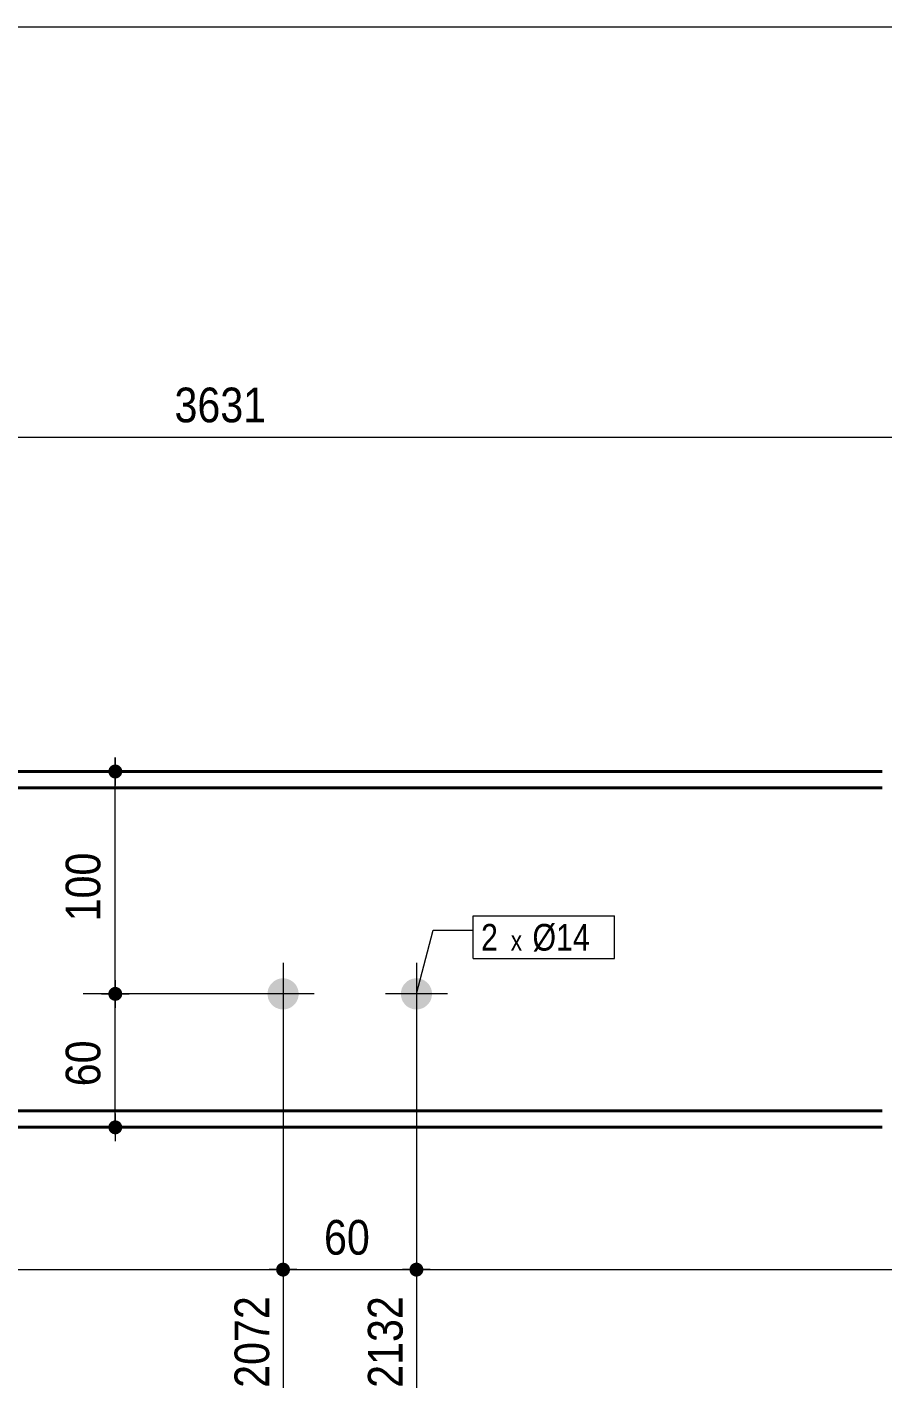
# Model space of a CAD drawing. Header units: millimetres. Extents: x 2 to 287, y 5 to 195.
# Drawn here: x 125.1 to 189.2, y 93 to 195 of the extents above; entities that cross this region are included whole.
import ezdxf

# ---------------------------------------------------------------- set-up
doc = ezdxf.new("R2010")
doc.units = ezdxf.units.MM
for name, color, linetype, lineweight in [('Boulon', 7, 'Continuous', 0), ('Cotation', 7, 'Continuous', 0), ('Désignation boulon', 3, 'Continuous', 0), ('Feuille dessin', 5, 'Continuous', 0), ('Piece', 2, 'Continuous', 0)]:
    doc.layers.add(name, color=color, linetype=linetype, lineweight=lineweight)
doc.styles.add('ARIAL', font='ARIAL.TTF')
doc.styles.add('COMIC_SANS_MS', font='COMIC.TTF')

# ---------------------------------------------------------------- blocks, each defined once
blk = doc.blocks.new('*A1')
at = {"layer": 'Boulon'}
for points in [[(144.29, 123.72), (144.32, 123.72), (144.35, 123.72), (144.37, 123.71), (144.4, 123.71), (144.43, 123.71), (144.46, 123.7), (144.49, 123.7), (144.52, 123.69), (144.54, 123.69), (144.57, 123.68), (144.6, 123.67), (144.63, 123.66), (144.65, 123.65), (144.68, 123.64), (144.71, 123.63), (144.73, 123.62), (144.76, 123.61), (144.78, 123.6), (144.81, 123.58), (144.84, 123.57), (144.86, 123.55), (144.88, 123.54), (144.91, 123.52), (144.93, 123.51), (144.95, 123.49), (144.98, 123.47), (145, 123.46), (145.02, 123.44), (145.04, 123.42), (145.06, 123.4), (145.08, 123.38), (145.1, 123.36), (145.12, 123.34), (145.14, 123.32), (145.16, 123.29), (145.18, 123.27), (145.2, 123.25), (145.21, 123.23), (145.23, 123.2), (145.25, 123.18), (145.26, 123.15), (145.28, 123.13), (145.29, 123.1), (145.3, 123.08), (145.31, 123.05), (145.33, 123.03), (145.34, 123), (145.35, 122.97), (145.36, 122.95), (145.37, 122.92), (145.38, 122.89), (145.38, 122.86), (145.39, 122.84), (145.4, 122.81), (145.4, 122.78), (145.41, 122.75), (145.41, 122.72), (145.42, 122.7), (145.42, 122.67), (145.42, 122.64), (145.43, 122.61), (145.43, 122.58), (145.43, 122.55), (145.43, 122.53), (145.43, 122.5), (145.42, 122.47), (145.42, 122.44), (145.42, 122.41), (145.41, 122.38), (145.41, 122.35), (145.4, 122.33), (145.4, 122.3), (145.39, 122.27), (145.38, 122.24), (145.38, 122.21), (145.37, 122.19), (145.36, 122.16), (145.35, 122.13), (145.34, 122.11), (145.33, 122.08), (145.31, 122.05), (145.3, 122.03), (145.29, 122), (145.28, 121.98), (145.26, 121.95), (145.25, 121.93), (145.23, 121.91), (145.21, 121.88), (145.2, 121.86), (145.18, 121.84), (145.16, 121.81), (145.14, 121.79), (145.12, 121.77), (145.1, 121.75), (145.08, 121.73), (145.06, 121.71), (145.04, 121.69), (145.02, 121.67), (145, 121.65), (144.98, 121.63), (144.95, 121.62), (144.93, 121.6), (144.91, 121.58), (144.88, 121.57), (144.86, 121.55), (144.84, 121.54), (144.81, 121.52), (144.78, 121.51), (144.76, 121.5), (144.73, 121.49), (144.71, 121.48), (144.68, 121.47), (144.65, 121.46), (144.63, 121.45), (144.6, 121.44), (144.57, 121.43), (144.54, 121.42), (144.52, 121.42), (144.49, 121.41), (144.46, 121.4), (144.43, 121.4), (144.4, 121.4), (144.37, 121.39), (144.35, 121.39), (144.32, 121.39), (144.29, 121.39), (144.26, 121.39), (144.23, 121.39), (144.2, 121.39), (144.17, 121.39), (144.15, 121.39), (144.12, 121.4), (144.09, 121.4), (144.06, 121.4), (144.03, 121.41), (144, 121.42), (143.98, 121.42), (143.95, 121.43), (143.92, 121.44), (143.89, 121.45), (143.87, 121.46), (143.84, 121.47), (143.81, 121.48), (143.79, 121.49), (143.76, 121.5), (143.74, 121.51), (143.71, 121.52), (143.68, 121.54), (143.66, 121.55), (143.64, 121.57), (143.61, 121.58), (143.59, 121.6), (143.57, 121.62), (143.54, 121.63), (143.52, 121.65), (143.5, 121.67), (143.48, 121.69), (143.46, 121.71), (143.44, 121.73), (143.42, 121.75), (143.4, 121.77), (143.38, 121.79), (143.36, 121.81), (143.34, 121.84), (143.32, 121.86), (143.31, 121.88), (143.29, 121.91), (143.27, 121.93), (143.26, 121.95), (143.24, 121.98), (143.23, 122), (143.22, 122.03), (143.21, 122.05), (143.19, 122.08), (143.18, 122.11), (143.17, 122.13), (143.16, 122.16), (143.15, 122.19), (143.14, 122.21), (143.14, 122.24), (143.13, 122.27), (143.12, 122.3), (143.12, 122.33), (143.11, 122.35), (143.11, 122.38), (143.1, 122.41), (143.1, 122.44), (143.1, 122.47), (143.09, 122.5), (143.09, 122.53), (143.09, 122.55), (143.09, 122.58), (143.09, 122.61), (143.1, 122.64), (143.1, 122.67), (143.1, 122.7), (143.11, 122.72), (143.11, 122.75), (143.12, 122.78), (143.12, 122.81), (143.13, 122.84), (143.14, 122.86), (143.14, 122.89), (143.15, 122.92), (143.16, 122.95), (143.17, 122.97), (143.18, 123), (143.19, 123.03), (143.21, 123.05), (143.22, 123.08), (143.23, 123.1), (143.24, 123.13), (143.26, 123.15), (143.27, 123.18), (143.29, 123.2), (143.31, 123.23), (143.32, 123.25), (143.34, 123.27), (143.36, 123.29), (143.38, 123.32), (143.4, 123.34), (143.42, 123.36), (143.44, 123.38), (143.46, 123.4), (143.48, 123.42), (143.5, 123.44), (143.52, 123.46), (143.54, 123.47), (143.57, 123.49), (143.59, 123.51), (143.61, 123.52), (143.64, 123.54), (143.66, 123.55), (143.68, 123.57), (143.71, 123.58), (143.74, 123.6), (143.76, 123.61), (143.79, 123.62), (143.81, 123.63), (143.84, 123.64), (143.87, 123.65), (143.89, 123.66), (143.92, 123.67), (143.95, 123.68), (143.98, 123.69), (144, 123.69), (144.03, 123.7), (144.06, 123.7), (144.09, 123.71), (144.12, 123.71), (144.15, 123.71), (144.17, 123.72), (144.2, 123.72), (144.23, 123.72), (144.26, 123.72)], [(154.29, 123.72), (154.32, 123.72), (154.35, 123.72), (154.37, 123.71), (154.4, 123.71), (154.43, 123.71), (154.46, 123.7), (154.49, 123.7), (154.52, 123.69), (154.54, 123.69), (154.57, 123.68), (154.6, 123.67), (154.63, 123.66), (154.65, 123.65), (154.68, 123.64), (154.71, 123.63), (154.73, 123.62), (154.76, 123.61), (154.78, 123.6), (154.81, 123.58), (154.84, 123.57), (154.86, 123.55), (154.88, 123.54), (154.91, 123.52), (154.93, 123.51), (154.95, 123.49), (154.98, 123.47), (155, 123.46), (155.02, 123.44), (155.04, 123.42), (155.06, 123.4), (155.08, 123.38), (155.1, 123.36), (155.12, 123.34), (155.14, 123.32), (155.16, 123.29), (155.18, 123.27), (155.2, 123.25), (155.21, 123.23), (155.23, 123.2), (155.25, 123.18), (155.26, 123.15), (155.28, 123.13), (155.29, 123.1), (155.3, 123.08), (155.31, 123.05), (155.33, 123.03), (155.34, 123), (155.35, 122.97), (155.36, 122.95), (155.37, 122.92), (155.38, 122.89), (155.38, 122.86), (155.39, 122.84), (155.4, 122.81), (155.4, 122.78), (155.41, 122.75), (155.41, 122.72), (155.42, 122.7), (155.42, 122.67), (155.42, 122.64), (155.43, 122.61), (155.43, 122.58), (155.43, 122.55), (155.43, 122.53), (155.43, 122.5), (155.42, 122.47), (155.42, 122.44), (155.42, 122.41), (155.41, 122.38), (155.41, 122.35), (155.4, 122.33), (155.4, 122.3), (155.39, 122.27), (155.38, 122.24), (155.38, 122.21), (155.37, 122.19), (155.36, 122.16), (155.35, 122.13), (155.34, 122.11), (155.33, 122.08), (155.31, 122.05), (155.3, 122.03), (155.29, 122), (155.28, 121.98), (155.26, 121.95), (155.25, 121.93), (155.23, 121.91), (155.21, 121.88), (155.2, 121.86), (155.18, 121.84), (155.16, 121.81), (155.14, 121.79), (155.12, 121.77), (155.1, 121.75), (155.08, 121.73), (155.06, 121.71), (155.04, 121.69), (155.02, 121.67), (155, 121.65), (154.98, 121.63), (154.95, 121.62), (154.93, 121.6), (154.91, 121.58), (154.88, 121.57), (154.86, 121.55), (154.84, 121.54), (154.81, 121.52), (154.78, 121.51), (154.76, 121.5), (154.73, 121.49), (154.71, 121.48), (154.68, 121.47), (154.65, 121.46), (154.63, 121.45), (154.6, 121.44), (154.57, 121.43), (154.54, 121.42), (154.52, 121.42), (154.49, 121.41), (154.46, 121.4), (154.43, 121.4), (154.4, 121.4), (154.37, 121.39), (154.35, 121.39), (154.32, 121.39), (154.29, 121.39), (154.26, 121.39), (154.23, 121.39), (154.2, 121.39), (154.17, 121.39), (154.15, 121.39), (154.12, 121.4), (154.09, 121.4), (154.06, 121.4), (154.03, 121.41), (154, 121.42), (153.98, 121.42), (153.95, 121.43), (153.92, 121.44), (153.89, 121.45), (153.87, 121.46), (153.84, 121.47), (153.81, 121.48), (153.79, 121.49), (153.76, 121.5), (153.74, 121.51), (153.71, 121.52), (153.68, 121.54), (153.66, 121.55), (153.64, 121.57), (153.61, 121.58), (153.59, 121.6), (153.57, 121.62), (153.54, 121.63), (153.52, 121.65), (153.5, 121.67), (153.48, 121.69), (153.46, 121.71), (153.44, 121.73), (153.42, 121.75), (153.4, 121.77), (153.38, 121.79), (153.36, 121.81), (153.34, 121.84), (153.32, 121.86), (153.31, 121.88), (153.29, 121.91), (153.27, 121.93), (153.26, 121.95), (153.24, 121.98), (153.23, 122), (153.22, 122.03), (153.21, 122.05), (153.19, 122.08), (153.18, 122.11), (153.17, 122.13), (153.16, 122.16), (153.15, 122.19), (153.14, 122.21), (153.14, 122.24), (153.13, 122.27), (153.12, 122.3), (153.12, 122.33), (153.11, 122.35), (153.11, 122.38), (153.1, 122.41), (153.1, 122.44), (153.1, 122.47), (153.09, 122.5), (153.09, 122.53), (153.09, 122.55), (153.09, 122.58), (153.09, 122.61), (153.1, 122.64), (153.1, 122.67), (153.1, 122.7), (153.11, 122.72), (153.11, 122.75), (153.12, 122.78), (153.12, 122.81), (153.13, 122.84), (153.14, 122.86), (153.14, 122.89), (153.15, 122.92), (153.16, 122.95), (153.17, 122.97), (153.18, 123), (153.19, 123.03), (153.21, 123.05), (153.22, 123.08), (153.23, 123.1), (153.24, 123.13), (153.26, 123.15), (153.27, 123.18), (153.29, 123.2), (153.31, 123.23), (153.32, 123.25), (153.34, 123.27), (153.36, 123.29), (153.38, 123.32), (153.4, 123.34), (153.42, 123.36), (153.44, 123.38), (153.46, 123.4), (153.48, 123.42), (153.5, 123.44), (153.52, 123.46), (153.54, 123.47), (153.57, 123.49), (153.59, 123.51), (153.61, 123.52), (153.64, 123.54), (153.66, 123.55), (153.68, 123.57), (153.71, 123.58), (153.74, 123.6), (153.76, 123.61), (153.79, 123.62), (153.81, 123.63), (153.84, 123.64), (153.87, 123.65), (153.89, 123.66), (153.92, 123.67), (153.95, 123.68), (153.98, 123.69), (154, 123.69), (154.03, 123.7), (154.06, 123.7), (154.09, 123.71), (154.12, 123.71), (154.15, 123.71), (154.17, 123.72), (154.2, 123.72), (154.23, 123.72), (154.26, 123.72)]]:
    blk.add_hatch(color=256, dxfattribs=at).paths.add_polyline_path(points, flags=17)
at = {"layer": 'Boulon', "linetype": 'Continuous', "lineweight": 0}
for p, q in [((144.26, 124.89), (144.26, 120.22)), ((154.26, 124.89), (154.26, 120.22)), ((146.59, 122.55), (141.93, 122.55)), ((156.59, 122.55), (151.93, 122.55))]:
    blk.add_line(p, q, dxfattribs=at)
blk = doc.blocks.new('*A4')
at = {"layer": 'Piece', "color": 2, "linetype": 'Continuous', "lineweight": 40}
for p, q in [((189.176667, 139.22095), (109.343334, 139.22095)), ((189.176667, 137.987617), (109.343334, 137.987617)), ((109.343334, 113.787617), (189.176667, 113.787617)), ((189.176667, 112.554284), (109.343334, 112.554284))]:
    blk.add_line(p, q, dxfattribs=at)
blk = doc.blocks.new('*A5')
at = {"layer": 'Feuille dessin', "linetype": 'Continuous', "lineweight": 0}
blk.add_line((282, 195), (5, 195), dxfattribs=at)
blk = doc.blocks.new('*A10')
at = {"layer": 'Cotation'}
for points in [[(131.65, 122.03), (131.63, 122.04), (131.6, 122.04), (131.58, 122.04), (131.55, 122.05), (131.53, 122.06), (131.5, 122.06), (131.48, 122.07), (131.46, 122.08), (131.43, 122.1), (131.41, 122.11), (131.39, 122.12), (131.37, 122.14), (131.35, 122.15), (131.33, 122.17), (131.31, 122.19), (131.29, 122.2), (131.28, 122.22), (131.26, 122.24), (131.25, 122.26), (131.23, 122.29), (131.22, 122.31), (131.21, 122.33), (131.2, 122.35), (131.19, 122.38), (131.18, 122.4), (131.18, 122.43), (131.17, 122.45), (131.17, 122.48), (131.16, 122.5), (131.16, 122.53), (131.16, 122.55), (131.16, 122.58), (131.16, 122.6), (131.17, 122.63), (131.17, 122.66), (131.18, 122.68), (131.18, 122.7), (131.19, 122.73), (131.2, 122.75), (131.21, 122.78), (131.22, 122.8), (131.23, 122.82), (131.25, 122.84), (131.26, 122.86), (131.28, 122.88), (131.29, 122.9), (131.31, 122.92), (131.33, 122.94), (131.35, 122.96), (131.37, 122.97), (131.39, 122.99), (131.41, 123), (131.43, 123.01), (131.46, 123.02), (131.48, 123.03), (131.5, 123.04), (131.53, 123.05), (131.55, 123.06), (131.58, 123.06), (131.6, 123.07), (131.63, 123.07), (131.65, 123.07), (131.68, 123.07), (131.71, 123.07), (131.73, 123.07), (131.76, 123.07), (131.78, 123.06), (131.81, 123.06), (131.83, 123.05), (131.86, 123.04), (131.88, 123.03), (131.9, 123.02), (131.93, 123.01), (131.95, 123), (131.97, 122.99), (131.99, 122.97), (132.01, 122.96), (132.03, 122.94), (132.05, 122.92), (132.07, 122.9), (132.08, 122.88), (132.1, 122.86), (132.11, 122.84), (132.13, 122.82), (132.14, 122.8), (132.15, 122.78), (132.16, 122.75), (132.17, 122.73), (132.18, 122.7), (132.18, 122.68), (132.19, 122.66), (132.19, 122.63), (132.2, 122.6), (132.2, 122.58), (132.2, 122.55), (132.2, 122.53), (132.2, 122.5), (132.19, 122.48), (132.19, 122.45), (132.18, 122.43), (132.18, 122.4), (132.17, 122.38), (132.16, 122.35), (132.15, 122.33), (132.14, 122.31), (132.13, 122.29), (132.11, 122.26), (132.1, 122.24), (132.08, 122.22), (132.07, 122.2), (132.05, 122.19), (132.03, 122.17), (132.01, 122.15), (131.99, 122.14), (131.97, 122.12), (131.95, 122.11), (131.93, 122.1), (131.9, 122.08), (131.88, 122.07), (131.86, 122.06), (131.83, 122.06), (131.81, 122.05), (131.78, 122.04), (131.76, 122.04), (131.73, 122.04), (131.71, 122.03), (131.68, 122.03)], [(131.65, 112.03), (131.63, 112.04), (131.6, 112.04), (131.58, 112.04), (131.55, 112.05), (131.53, 112.06), (131.5, 112.06), (131.48, 112.07), (131.46, 112.08), (131.43, 112.1), (131.41, 112.11), (131.39, 112.12), (131.37, 112.14), (131.35, 112.15), (131.33, 112.17), (131.31, 112.19), (131.29, 112.21), (131.28, 112.22), (131.26, 112.24), (131.25, 112.27), (131.23, 112.29), (131.22, 112.31), (131.21, 112.33), (131.2, 112.36), (131.19, 112.38), (131.18, 112.4), (131.18, 112.43), (131.17, 112.45), (131.17, 112.48), (131.16, 112.5), (131.16, 112.53), (131.16, 112.55), (131.16, 112.58), (131.16, 112.61), (131.17, 112.63), (131.17, 112.66), (131.18, 112.68), (131.18, 112.71), (131.19, 112.73), (131.2, 112.75), (131.21, 112.78), (131.22, 112.8), (131.23, 112.82), (131.25, 112.84), (131.26, 112.86), (131.28, 112.88), (131.29, 112.9), (131.31, 112.92), (131.33, 112.94), (131.35, 112.96), (131.37, 112.97), (131.39, 112.99), (131.41, 113), (131.43, 113.01), (131.46, 113.02), (131.48, 113.03), (131.5, 113.04), (131.53, 113.05), (131.55, 113.06), (131.58, 113.06), (131.6, 113.07), (131.63, 113.07), (131.65, 113.07), (131.68, 113.07), (131.71, 113.07), (131.73, 113.07), (131.76, 113.07), (131.78, 113.06), (131.81, 113.06), (131.83, 113.05), (131.86, 113.04), (131.88, 113.03), (131.9, 113.02), (131.93, 113.01), (131.95, 113), (131.97, 112.99), (131.99, 112.97), (132.01, 112.96), (132.03, 112.94), (132.05, 112.92), (132.07, 112.9), (132.08, 112.88), (132.1, 112.86), (132.11, 112.84), (132.13, 112.82), (132.14, 112.8), (132.15, 112.78), (132.16, 112.75), (132.17, 112.73), (132.18, 112.71), (132.18, 112.68), (132.19, 112.66), (132.19, 112.63), (132.2, 112.61), (132.2, 112.58), (132.2, 112.55), (132.2, 112.53), (132.2, 112.5), (132.19, 112.48), (132.19, 112.45), (132.18, 112.43), (132.18, 112.4), (132.17, 112.38), (132.16, 112.36), (132.15, 112.33), (132.14, 112.31), (132.13, 112.29), (132.11, 112.27), (132.1, 112.24), (132.08, 112.22), (132.07, 112.21), (132.05, 112.19), (132.03, 112.17), (132.01, 112.15), (131.99, 112.14), (131.97, 112.12), (131.95, 112.11), (131.93, 112.1), (131.9, 112.08), (131.88, 112.07), (131.86, 112.06), (131.83, 112.06), (131.81, 112.05), (131.78, 112.04), (131.76, 112.04), (131.73, 112.04), (131.71, 112.03), (131.68, 112.03)]]:
    blk.add_hatch(color=256, dxfattribs=at).paths.add_polyline_path(points, flags=17)
at = {"layer": 'Cotation', "linetype": 'Continuous', "lineweight": 0}
for p, q in [((131.68, 123.59), (131.68, 121.51)), ((131.68, 122.55), (131.68, 123.59)), ((143.26, 122.55), (129.26, 122.55)), ((130.64, 122.55), (132.72, 122.55)), ((131.68, 112.55), (131.68, 122.55)), ((131.68, 113.59), (131.68, 111.51)), ((143.26, 112.55), (129.26, 112.55)), ((130.64, 112.55), (132.72, 112.55)), ((131.68, 112.55), (131.68, 111.51))]:
    blk.add_line(p, q, dxfattribs=at)
at = {"layer": 'Cotation'}
for p in [(131.68, 122.55), (131.68, 112.55)]:
    blk.add_point(p, dxfattribs=at)
at = {"layer": 'Cotation', "style": 'ARIAL', "width": 0.85}
blk.add_text('60', height=2.6, rotation=90.0002, dxfattribs=at).set_placement((130.56, 115.63))
blk = doc.blocks.new('*A11')
at = {"layer": 'Cotation'}
for points in [[(131.65, 138.7), (131.63, 138.7), (131.6, 138.71), (131.58, 138.71), (131.55, 138.72), (131.53, 138.72), (131.5, 138.73), (131.48, 138.74), (131.46, 138.75), (131.43, 138.76), (131.41, 138.77), (131.39, 138.79), (131.37, 138.8), (131.35, 138.82), (131.33, 138.84), (131.31, 138.85), (131.29, 138.87), (131.28, 138.89), (131.26, 138.91), (131.25, 138.93), (131.23, 138.95), (131.22, 138.98), (131.21, 139), (131.2, 139.02), (131.19, 139.05), (131.18, 139.07), (131.18, 139.09), (131.17, 139.12), (131.17, 139.14), (131.16, 139.17), (131.16, 139.2), (131.16, 139.22), (131.16, 139.25), (131.16, 139.27), (131.17, 139.3), (131.17, 139.32), (131.18, 139.35), (131.18, 139.37), (131.19, 139.4), (131.2, 139.42), (131.21, 139.44), (131.22, 139.47), (131.23, 139.49), (131.25, 139.51), (131.26, 139.53), (131.28, 139.55), (131.29, 139.57), (131.31, 139.59), (131.33, 139.61), (131.35, 139.62), (131.37, 139.64), (131.39, 139.65), (131.41, 139.67), (131.43, 139.68), (131.46, 139.69), (131.48, 139.7), (131.5, 139.71), (131.53, 139.72), (131.55, 139.73), (131.58, 139.73), (131.6, 139.74), (131.63, 139.74), (131.65, 139.74), (131.68, 139.74), (131.71, 139.74), (131.73, 139.74), (131.76, 139.74), (131.78, 139.73), (131.81, 139.73), (131.83, 139.72), (131.86, 139.71), (131.88, 139.7), (131.9, 139.69), (131.93, 139.68), (131.95, 139.67), (131.97, 139.65), (131.99, 139.64), (132.01, 139.62), (132.03, 139.61), (132.05, 139.59), (132.07, 139.57), (132.08, 139.55), (132.1, 139.53), (132.11, 139.51), (132.13, 139.49), (132.14, 139.47), (132.15, 139.44), (132.16, 139.42), (132.17, 139.4), (132.18, 139.37), (132.18, 139.35), (132.19, 139.32), (132.19, 139.3), (132.2, 139.27), (132.2, 139.25), (132.2, 139.22), (132.2, 139.2), (132.2, 139.17), (132.19, 139.14), (132.19, 139.12), (132.18, 139.09), (132.18, 139.07), (132.17, 139.05), (132.16, 139.02), (132.15, 139), (132.14, 138.98), (132.13, 138.95), (132.11, 138.93), (132.1, 138.91), (132.08, 138.89), (132.07, 138.87), (132.05, 138.85), (132.03, 138.84), (132.01, 138.82), (131.99, 138.8), (131.97, 138.79), (131.95, 138.77), (131.93, 138.76), (131.9, 138.75), (131.88, 138.74), (131.86, 138.73), (131.83, 138.72), (131.81, 138.72), (131.78, 138.71), (131.76, 138.71), (131.73, 138.7), (131.71, 138.7), (131.68, 138.7)], [(131.65, 122.03), (131.63, 122.04), (131.6, 122.04), (131.58, 122.04), (131.55, 122.05), (131.53, 122.06), (131.5, 122.06), (131.48, 122.07), (131.46, 122.08), (131.43, 122.1), (131.41, 122.11), (131.39, 122.12), (131.37, 122.14), (131.35, 122.15), (131.33, 122.17), (131.31, 122.19), (131.29, 122.2), (131.28, 122.22), (131.26, 122.24), (131.25, 122.26), (131.23, 122.29), (131.22, 122.31), (131.21, 122.33), (131.2, 122.35), (131.19, 122.38), (131.18, 122.4), (131.18, 122.43), (131.17, 122.45), (131.17, 122.48), (131.16, 122.5), (131.16, 122.53), (131.16, 122.55), (131.16, 122.58), (131.16, 122.6), (131.17, 122.63), (131.17, 122.66), (131.18, 122.68), (131.18, 122.7), (131.19, 122.73), (131.2, 122.75), (131.21, 122.78), (131.22, 122.8), (131.23, 122.82), (131.25, 122.84), (131.26, 122.86), (131.28, 122.88), (131.29, 122.9), (131.31, 122.92), (131.33, 122.94), (131.35, 122.96), (131.37, 122.97), (131.39, 122.99), (131.41, 123), (131.43, 123.01), (131.46, 123.02), (131.48, 123.03), (131.5, 123.04), (131.53, 123.05), (131.55, 123.06), (131.58, 123.06), (131.6, 123.07), (131.63, 123.07), (131.65, 123.07), (131.68, 123.07), (131.71, 123.07), (131.73, 123.07), (131.76, 123.07), (131.78, 123.06), (131.81, 123.06), (131.83, 123.05), (131.86, 123.04), (131.88, 123.03), (131.9, 123.02), (131.93, 123.01), (131.95, 123), (131.97, 122.99), (131.99, 122.97), (132.01, 122.96), (132.03, 122.94), (132.05, 122.92), (132.07, 122.9), (132.08, 122.88), (132.1, 122.86), (132.11, 122.84), (132.13, 122.82), (132.14, 122.8), (132.15, 122.78), (132.16, 122.75), (132.17, 122.73), (132.18, 122.7), (132.18, 122.68), (132.19, 122.66), (132.19, 122.63), (132.2, 122.6), (132.2, 122.58), (132.2, 122.55), (132.2, 122.53), (132.2, 122.5), (132.19, 122.48), (132.19, 122.45), (132.18, 122.43), (132.18, 122.4), (132.17, 122.38), (132.16, 122.35), (132.15, 122.33), (132.14, 122.31), (132.13, 122.29), (132.11, 122.26), (132.1, 122.24), (132.08, 122.22), (132.07, 122.2), (132.05, 122.19), (132.03, 122.17), (132.01, 122.15), (131.99, 122.14), (131.97, 122.12), (131.95, 122.11), (131.93, 122.1), (131.9, 122.08), (131.88, 122.07), (131.86, 122.06), (131.83, 122.06), (131.81, 122.05), (131.78, 122.04), (131.76, 122.04), (131.73, 122.04), (131.71, 122.03), (131.68, 122.03)]]:
    blk.add_hatch(color=256, dxfattribs=at).paths.add_polyline_path(points, flags=17)
at = {"layer": 'Cotation', "linetype": 'Continuous', "lineweight": 0}
for p, q in [((131.68, 140.26), (131.68, 138.18)), ((131.68, 139.22), (131.68, 140.26)), ((143.26, 139.22), (129.26, 139.22)), ((130.64, 139.22), (132.72, 139.22)), ((131.68, 122.55), (131.68, 139.22)), ((131.68, 123.59), (131.68, 121.51)), ((143.26, 122.55), (129.26, 122.55)), ((130.64, 122.55), (132.72, 122.55)), ((131.68, 122.55), (131.68, 121.51))]:
    blk.add_line(p, q, dxfattribs=at)
at = {"layer": 'Cotation'}
for p in [(131.68, 139.22), (131.68, 122.55)]:
    blk.add_point(p, dxfattribs=at)
at = {"layer": 'Cotation', "style": 'ARIAL', "width": 0.85}
blk.add_text('100', height=2.6, rotation=90.0002, dxfattribs=at).set_placement((130.56, 127.99))
blk = doc.blocks.new('*A21')
at = {"layer": 'Cotation', "linetype": 'Continuous', "lineweight": 0}
blk.add_line((34.01, 164.27), (245.94, 164.27), dxfattribs=at)
at = {"layer": 'Cotation', "style": 'ARIAL', "width": 0.85}
blk.add_text('3631', height=2.6, dxfattribs=at).set_placement((136.12, 165.39))
blk = doc.blocks.new('*A22')
at = {"layer": 'Cotation'}
for points in [[(25.65, 101.37), (25.63, 101.37), (25.6, 101.37), (25.58, 101.38), (25.55, 101.38), (25.53, 101.39), (25.5, 101.4), (25.48, 101.41), (25.46, 101.42), (25.43, 101.43), (25.41, 101.44), (25.39, 101.46), (25.37, 101.47), (25.35, 101.49), (25.33, 101.5), (25.31, 101.52), (25.29, 101.54), (25.28, 101.56), (25.26, 101.58), (25.25, 101.6), (25.23, 101.62), (25.22, 101.64), (25.21, 101.67), (25.2, 101.69), (25.19, 101.71), (25.18, 101.74), (25.18, 101.76), (25.17, 101.79), (25.17, 101.81), (25.16, 101.84), (25.16, 101.86), (25.16, 101.89), (25.16, 101.91), (25.16, 101.94), (25.17, 101.96), (25.17, 101.99), (25.18, 102.01), (25.18, 102.04), (25.19, 102.06), (25.2, 102.09), (25.21, 102.11), (25.22, 102.13), (25.23, 102.15), (25.25, 102.18), (25.26, 102.2), (25.28, 102.22), (25.29, 102.24), (25.31, 102.26), (25.33, 102.27), (25.35, 102.29), (25.37, 102.31), (25.39, 102.32), (25.41, 102.33), (25.43, 102.35), (25.46, 102.36), (25.48, 102.37), (25.5, 102.38), (25.53, 102.39), (25.55, 102.39), (25.58, 102.4), (25.6, 102.4), (25.63, 102.41), (25.65, 102.41), (25.68, 102.41), (25.71, 102.41), (25.73, 102.41), (25.76, 102.4), (25.78, 102.4), (25.81, 102.39), (25.83, 102.39), (25.86, 102.38), (25.88, 102.37), (25.9, 102.36), (25.93, 102.35), (25.95, 102.33), (25.97, 102.32), (25.99, 102.31), (26.01, 102.29), (26.03, 102.27), (26.05, 102.26), (26.07, 102.24), (26.08, 102.22), (26.1, 102.2), (26.11, 102.18), (26.13, 102.15), (26.14, 102.13), (26.15, 102.11), (26.16, 102.09), (26.17, 102.06), (26.18, 102.04), (26.18, 102.01), (26.19, 101.99), (26.19, 101.96), (26.2, 101.94), (26.2, 101.91), (26.2, 101.89), (26.2, 101.86), (26.2, 101.84), (26.19, 101.81), (26.19, 101.79), (26.18, 101.76), (26.18, 101.74), (26.17, 101.71), (26.16, 101.69), (26.15, 101.67), (26.14, 101.64), (26.13, 101.62), (26.11, 101.6), (26.1, 101.58), (26.08, 101.56), (26.07, 101.54), (26.05, 101.52), (26.03, 101.5), (26.01, 101.49), (25.99, 101.47), (25.97, 101.46), (25.95, 101.44), (25.93, 101.43), (25.9, 101.42), (25.88, 101.41), (25.86, 101.4), (25.83, 101.39), (25.81, 101.38), (25.78, 101.38), (25.76, 101.37), (25.73, 101.37), (25.71, 101.37), (25.68, 101.37)], [(144.23, 101.37), (144.21, 101.37), (144.18, 101.37), (144.16, 101.38), (144.13, 101.38), (144.11, 101.39), (144.08, 101.4), (144.06, 101.41), (144.04, 101.42), (144.01, 101.43), (143.99, 101.44), (143.97, 101.46), (143.95, 101.47), (143.93, 101.49), (143.91, 101.5), (143.89, 101.52), (143.87, 101.54), (143.86, 101.56), (143.84, 101.58), (143.83, 101.6), (143.81, 101.62), (143.8, 101.64), (143.79, 101.67), (143.78, 101.69), (143.77, 101.71), (143.76, 101.74), (143.76, 101.76), (143.75, 101.79), (143.75, 101.81), (143.74, 101.84), (143.74, 101.86), (143.74, 101.89), (143.74, 101.91), (143.74, 101.94), (143.75, 101.96), (143.75, 101.99), (143.76, 102.01), (143.76, 102.04), (143.77, 102.06), (143.78, 102.09), (143.79, 102.11), (143.8, 102.13), (143.81, 102.15), (143.83, 102.18), (143.84, 102.2), (143.86, 102.22), (143.87, 102.24), (143.89, 102.26), (143.91, 102.27), (143.93, 102.29), (143.95, 102.31), (143.97, 102.32), (143.99, 102.33), (144.01, 102.35), (144.04, 102.36), (144.06, 102.37), (144.08, 102.38), (144.11, 102.39), (144.13, 102.39), (144.16, 102.4), (144.18, 102.4), (144.21, 102.41), (144.23, 102.41), (144.26, 102.41), (144.29, 102.41), (144.31, 102.41), (144.34, 102.4), (144.36, 102.4), (144.39, 102.39), (144.41, 102.39), (144.44, 102.38), (144.46, 102.37), (144.48, 102.36), (144.51, 102.35), (144.53, 102.33), (144.55, 102.32), (144.57, 102.31), (144.59, 102.29), (144.61, 102.27), (144.63, 102.26), (144.65, 102.24), (144.66, 102.22), (144.68, 102.2), (144.69, 102.18), (144.71, 102.15), (144.72, 102.13), (144.73, 102.11), (144.74, 102.09), (144.75, 102.06), (144.76, 102.04), (144.76, 102.01), (144.77, 101.99), (144.77, 101.96), (144.78, 101.94), (144.78, 101.91), (144.78, 101.89), (144.78, 101.86), (144.78, 101.84), (144.77, 101.81), (144.77, 101.79), (144.76, 101.76), (144.76, 101.74), (144.75, 101.71), (144.74, 101.69), (144.73, 101.67), (144.72, 101.64), (144.71, 101.62), (144.69, 101.6), (144.68, 101.58), (144.66, 101.56), (144.65, 101.54), (144.63, 101.52), (144.61, 101.5), (144.59, 101.49), (144.57, 101.47), (144.55, 101.46), (144.53, 101.44), (144.51, 101.43), (144.48, 101.42), (144.46, 101.41), (144.44, 101.4), (144.41, 101.39), (144.39, 101.38), (144.36, 101.38), (144.34, 101.37), (144.31, 101.37), (144.29, 101.37), (144.26, 101.37)]]:
    blk.add_hatch(color=256, dxfattribs=at).paths.add_polyline_path(points, flags=17)
at = {"layer": 'Cotation', "linetype": 'Continuous', "lineweight": 0}
for p, q in [((144.26, 121.55), (144.26, 93.03)), ((25.68, 111.55), (25.68, 98.82)), ((25.68, 102.93), (25.68, 100.85)), ((144.26, 102.93), (144.26, 100.85)), ((26.72, 101.89), (24.64, 101.89)), ((25.68, 101.89), (24.64, 101.89)), ((25.68, 101.89), (144.26, 101.89)), ((145.3, 101.89), (143.22, 101.89)), ((144.26, 101.89), (145.3, 101.89))]:
    blk.add_line(p, q, dxfattribs=at)
at = {"layer": 'Cotation'}
for p in [(25.68, 101.89), (144.26, 101.89)]:
    blk.add_point(p, dxfattribs=at)
at = {"layer": 'Cotation', "style": 'ARIAL', "width": 0.85}
blk.add_text('2072', height=2.6, dxfattribs=at).set_placement((81.11, 103.01))
for s, p in [('0', (24.64, 98.82)), ('2072', (143.22, 93.03))]:
    blk.add_text(s, height=2.6, rotation=90.0002, dxfattribs=at).set_placement(p)
blk = doc.blocks.new('*A23')
at = {"layer": 'Cotation'}
for points in [[(144.23, 101.37), (144.21, 101.37), (144.18, 101.37), (144.16, 101.38), (144.13, 101.38), (144.11, 101.39), (144.08, 101.4), (144.06, 101.41), (144.04, 101.42), (144.01, 101.43), (143.99, 101.44), (143.97, 101.46), (143.95, 101.47), (143.93, 101.49), (143.91, 101.5), (143.89, 101.52), (143.87, 101.54), (143.86, 101.56), (143.84, 101.58), (143.83, 101.6), (143.81, 101.62), (143.8, 101.64), (143.79, 101.67), (143.78, 101.69), (143.77, 101.71), (143.76, 101.74), (143.76, 101.76), (143.75, 101.79), (143.75, 101.81), (143.74, 101.84), (143.74, 101.86), (143.74, 101.89), (143.74, 101.91), (143.74, 101.94), (143.75, 101.96), (143.75, 101.99), (143.76, 102.01), (143.76, 102.04), (143.77, 102.06), (143.78, 102.09), (143.79, 102.11), (143.8, 102.13), (143.81, 102.15), (143.83, 102.18), (143.84, 102.2), (143.86, 102.22), (143.87, 102.24), (143.89, 102.26), (143.91, 102.27), (143.93, 102.29), (143.95, 102.31), (143.97, 102.32), (143.99, 102.33), (144.01, 102.35), (144.04, 102.36), (144.06, 102.37), (144.08, 102.38), (144.11, 102.39), (144.13, 102.39), (144.16, 102.4), (144.18, 102.4), (144.21, 102.41), (144.23, 102.41), (144.26, 102.41), (144.29, 102.41), (144.31, 102.41), (144.34, 102.4), (144.36, 102.4), (144.39, 102.39), (144.41, 102.39), (144.44, 102.38), (144.46, 102.37), (144.48, 102.36), (144.51, 102.35), (144.53, 102.33), (144.55, 102.32), (144.57, 102.31), (144.59, 102.29), (144.61, 102.27), (144.63, 102.26), (144.65, 102.24), (144.66, 102.22), (144.68, 102.2), (144.69, 102.18), (144.71, 102.15), (144.72, 102.13), (144.73, 102.11), (144.74, 102.09), (144.75, 102.06), (144.76, 102.04), (144.76, 102.01), (144.77, 101.99), (144.77, 101.96), (144.78, 101.94), (144.78, 101.91), (144.78, 101.89), (144.78, 101.86), (144.78, 101.84), (144.77, 101.81), (144.77, 101.79), (144.76, 101.76), (144.76, 101.74), (144.75, 101.71), (144.74, 101.69), (144.73, 101.67), (144.72, 101.64), (144.71, 101.62), (144.69, 101.6), (144.68, 101.58), (144.66, 101.56), (144.65, 101.54), (144.63, 101.52), (144.61, 101.5), (144.59, 101.49), (144.57, 101.47), (144.55, 101.46), (144.53, 101.44), (144.51, 101.43), (144.48, 101.42), (144.46, 101.41), (144.44, 101.4), (144.41, 101.39), (144.39, 101.38), (144.36, 101.38), (144.34, 101.37), (144.31, 101.37), (144.29, 101.37), (144.26, 101.37)], [(154.23, 101.37), (154.21, 101.37), (154.18, 101.37), (154.16, 101.38), (154.13, 101.38), (154.11, 101.39), (154.08, 101.4), (154.06, 101.41), (154.04, 101.42), (154.01, 101.43), (153.99, 101.44), (153.97, 101.46), (153.95, 101.47), (153.93, 101.49), (153.91, 101.5), (153.89, 101.52), (153.87, 101.54), (153.86, 101.56), (153.84, 101.58), (153.83, 101.6), (153.81, 101.62), (153.8, 101.64), (153.79, 101.67), (153.78, 101.69), (153.77, 101.71), (153.76, 101.74), (153.76, 101.76), (153.75, 101.79), (153.75, 101.81), (153.74, 101.84), (153.74, 101.86), (153.74, 101.89), (153.74, 101.91), (153.74, 101.94), (153.75, 101.96), (153.75, 101.99), (153.76, 102.01), (153.76, 102.04), (153.77, 102.06), (153.78, 102.09), (153.79, 102.11), (153.8, 102.13), (153.81, 102.15), (153.83, 102.18), (153.84, 102.2), (153.86, 102.22), (153.87, 102.24), (153.89, 102.26), (153.91, 102.27), (153.93, 102.29), (153.95, 102.31), (153.97, 102.32), (153.99, 102.33), (154.01, 102.35), (154.04, 102.36), (154.06, 102.37), (154.08, 102.38), (154.11, 102.39), (154.13, 102.39), (154.16, 102.4), (154.18, 102.4), (154.21, 102.41), (154.23, 102.41), (154.26, 102.41), (154.29, 102.41), (154.31, 102.41), (154.34, 102.4), (154.36, 102.4), (154.39, 102.39), (154.41, 102.39), (154.44, 102.38), (154.46, 102.37), (154.48, 102.36), (154.51, 102.35), (154.53, 102.33), (154.55, 102.32), (154.57, 102.31), (154.59, 102.29), (154.61, 102.27), (154.63, 102.26), (154.65, 102.24), (154.66, 102.22), (154.68, 102.2), (154.69, 102.18), (154.71, 102.15), (154.72, 102.13), (154.73, 102.11), (154.74, 102.09), (154.75, 102.06), (154.76, 102.04), (154.76, 102.01), (154.77, 101.99), (154.77, 101.96), (154.78, 101.94), (154.78, 101.91), (154.78, 101.89), (154.78, 101.86), (154.78, 101.84), (154.77, 101.81), (154.77, 101.79), (154.76, 101.76), (154.76, 101.74), (154.75, 101.71), (154.74, 101.69), (154.73, 101.67), (154.72, 101.64), (154.71, 101.62), (154.69, 101.6), (154.68, 101.58), (154.66, 101.56), (154.65, 101.54), (154.63, 101.52), (154.61, 101.5), (154.59, 101.49), (154.57, 101.47), (154.55, 101.46), (154.53, 101.44), (154.51, 101.43), (154.48, 101.42), (154.46, 101.41), (154.44, 101.4), (154.41, 101.39), (154.39, 101.38), (154.36, 101.38), (154.34, 101.37), (154.31, 101.37), (154.29, 101.37), (154.26, 101.37)]]:
    blk.add_hatch(color=256, dxfattribs=at).paths.add_polyline_path(points, flags=17)
at = {"layer": 'Cotation', "linetype": 'Continuous', "lineweight": 0}
for p, q in [((144.26, 121.55), (144.26, 93.03)), ((154.26, 121.55), (154.26, 93.03)), ((144.26, 102.93), (144.26, 100.85)), ((154.26, 102.93), (154.26, 100.85)), ((145.3, 101.89), (143.22, 101.89)), ((144.26, 101.89), (143.22, 101.89)), ((144.26, 101.89), (154.26, 101.89)), ((155.3, 101.89), (153.22, 101.89)), ((154.26, 101.89), (155.3, 101.89))]:
    blk.add_line(p, q, dxfattribs=at)
at = {"layer": 'Cotation'}
for p in [(144.26, 101.89), (154.26, 101.89)]:
    blk.add_point(p, dxfattribs=at)
at = {"layer": 'Cotation', "style": 'ARIAL', "width": 0.85}
blk.add_text('60', height=2.6, dxfattribs=at).set_placement((147.33, 103.01))
blk.add_text('2132', height=2.6, rotation=90.0002, dxfattribs=at).set_placement((153.22, 93.03))
blk = doc.blocks.new('*A24')
at = {"layer": 'Cotation'}
for points in [[(154.23, 101.37), (154.21, 101.37), (154.18, 101.37), (154.16, 101.38), (154.13, 101.38), (154.11, 101.39), (154.08, 101.4), (154.06, 101.41), (154.04, 101.42), (154.01, 101.43), (153.99, 101.44), (153.97, 101.46), (153.95, 101.47), (153.93, 101.49), (153.91, 101.5), (153.89, 101.52), (153.87, 101.54), (153.86, 101.56), (153.84, 101.58), (153.83, 101.6), (153.81, 101.62), (153.8, 101.64), (153.79, 101.67), (153.78, 101.69), (153.77, 101.71), (153.76, 101.74), (153.76, 101.76), (153.75, 101.79), (153.75, 101.81), (153.74, 101.84), (153.74, 101.86), (153.74, 101.89), (153.74, 101.91), (153.74, 101.94), (153.75, 101.96), (153.75, 101.99), (153.76, 102.01), (153.76, 102.04), (153.77, 102.06), (153.78, 102.09), (153.79, 102.11), (153.8, 102.13), (153.81, 102.15), (153.83, 102.18), (153.84, 102.2), (153.86, 102.22), (153.87, 102.24), (153.89, 102.26), (153.91, 102.27), (153.93, 102.29), (153.95, 102.31), (153.97, 102.32), (153.99, 102.33), (154.01, 102.35), (154.04, 102.36), (154.06, 102.37), (154.08, 102.38), (154.11, 102.39), (154.13, 102.39), (154.16, 102.4), (154.18, 102.4), (154.21, 102.41), (154.23, 102.41), (154.26, 102.41), (154.29, 102.41), (154.31, 102.41), (154.34, 102.4), (154.36, 102.4), (154.39, 102.39), (154.41, 102.39), (154.44, 102.38), (154.46, 102.37), (154.48, 102.36), (154.51, 102.35), (154.53, 102.33), (154.55, 102.32), (154.57, 102.31), (154.59, 102.29), (154.61, 102.27), (154.63, 102.26), (154.65, 102.24), (154.66, 102.22), (154.68, 102.2), (154.69, 102.18), (154.71, 102.15), (154.72, 102.13), (154.73, 102.11), (154.74, 102.09), (154.75, 102.06), (154.76, 102.04), (154.76, 102.01), (154.77, 101.99), (154.77, 101.96), (154.78, 101.94), (154.78, 101.91), (154.78, 101.89), (154.78, 101.86), (154.78, 101.84), (154.77, 101.81), (154.77, 101.79), (154.76, 101.76), (154.76, 101.74), (154.75, 101.71), (154.74, 101.69), (154.73, 101.67), (154.72, 101.64), (154.71, 101.62), (154.69, 101.6), (154.68, 101.58), (154.66, 101.56), (154.65, 101.54), (154.63, 101.52), (154.61, 101.5), (154.59, 101.49), (154.57, 101.47), (154.55, 101.46), (154.53, 101.44), (154.51, 101.43), (154.48, 101.42), (154.46, 101.41), (154.44, 101.4), (154.41, 101.39), (154.39, 101.38), (154.36, 101.38), (154.34, 101.37), (154.31, 101.37), (154.29, 101.37), (154.26, 101.37)], [(241.42, 101.37), (241.39, 101.37), (241.37, 101.37), (241.34, 101.38), (241.32, 101.38), (241.29, 101.39), (241.27, 101.4), (241.24, 101.41), (241.22, 101.42), (241.2, 101.43), (241.18, 101.44), (241.15, 101.46), (241.13, 101.47), (241.11, 101.49), (241.09, 101.5), (241.08, 101.52), (241.06, 101.54), (241.04, 101.56), (241.03, 101.58), (241.01, 101.6), (241, 101.62), (240.98, 101.64), (240.97, 101.67), (240.96, 101.69), (240.95, 101.71), (240.95, 101.74), (240.94, 101.76), (240.93, 101.79), (240.93, 101.81), (240.93, 101.84), (240.92, 101.86), (240.92, 101.89), (240.92, 101.91), (240.93, 101.94), (240.93, 101.96), (240.93, 101.99), (240.94, 102.01), (240.95, 102.04), (240.95, 102.06), (240.96, 102.09), (240.97, 102.11), (240.98, 102.13), (241, 102.15), (241.01, 102.18), (241.03, 102.2), (241.04, 102.22), (241.06, 102.24), (241.08, 102.26), (241.09, 102.27), (241.11, 102.29), (241.13, 102.31), (241.15, 102.32), (241.18, 102.33), (241.2, 102.35), (241.22, 102.36), (241.24, 102.37), (241.27, 102.38), (241.29, 102.39), (241.32, 102.39), (241.34, 102.4), (241.37, 102.4), (241.39, 102.41), (241.42, 102.41), (241.44, 102.41), (241.47, 102.41), (241.49, 102.41), (241.52, 102.4), (241.54, 102.4), (241.57, 102.39), (241.59, 102.39), (241.62, 102.38), (241.64, 102.37), (241.67, 102.36), (241.69, 102.35), (241.71, 102.33), (241.73, 102.32), (241.75, 102.31), (241.77, 102.29), (241.79, 102.27), (241.81, 102.26), (241.83, 102.24), (241.85, 102.22), (241.86, 102.2), (241.88, 102.18), (241.89, 102.15), (241.9, 102.13), (241.91, 102.11), (241.92, 102.09), (241.93, 102.06), (241.94, 102.04), (241.95, 102.01), (241.95, 101.99), (241.96, 101.96), (241.96, 101.94), (241.96, 101.91), (241.96, 101.89), (241.96, 101.86), (241.96, 101.84), (241.96, 101.81), (241.95, 101.79), (241.95, 101.76), (241.94, 101.74), (241.93, 101.71), (241.92, 101.69), (241.91, 101.67), (241.9, 101.64), (241.89, 101.62), (241.88, 101.6), (241.86, 101.58), (241.85, 101.56), (241.83, 101.54), (241.81, 101.52), (241.79, 101.5), (241.77, 101.49), (241.75, 101.47), (241.73, 101.46), (241.71, 101.44), (241.69, 101.43), (241.67, 101.42), (241.64, 101.41), (241.62, 101.4), (241.59, 101.39), (241.57, 101.38), (241.54, 101.38), (241.52, 101.37), (241.49, 101.37), (241.47, 101.37), (241.44, 101.37)]]:
    blk.add_hatch(color=256, dxfattribs=at).paths.add_polyline_path(points, flags=17)
at = {"layer": 'Cotation', "linetype": 'Continuous', "lineweight": 0}
for p, q in [((154.26, 121.55), (154.26, 93.03)), ((241.44, 117.05), (241.44, 106.13)), ((154.26, 102.93), (154.26, 100.85)), ((241.44, 102.49), (241.44, 93.03)), ((241.44, 102.49), (241.44, 100.85)), ((155.3, 101.89), (153.22, 101.89)), ((154.26, 101.89), (153.22, 101.89)), ((154.26, 101.89), (241.44, 101.89)), ((242.48, 101.89), (240.4, 101.89)), ((241.44, 101.89), (242.48, 101.89))]:
    blk.add_line(p, q, dxfattribs=at)
at = {"layer": 'Cotation'}
for p in [(154.26, 101.89), (241.44, 101.89)]:
    blk.add_point(p, dxfattribs=at)
at = {"layer": 'Cotation', "style": 'ARIAL', "width": 0.85}
blk.add_text('1521', height=2.6, dxfattribs=at).set_placement((193.99, 103.01))
blk.add_text('3654', height=2.6, rotation=90.0002, dxfattribs=at).set_placement((240.4, 93.03))
blk = doc.blocks.new('*A26')
at = {"layer": 'Désignation boulon', "linetype": 'Continuous', "lineweight": 0}
for p, q in [((158.502601, 128.396261), (169.118226, 128.396261)), ((158.502601, 125.196261), (158.502601, 128.396261)), ((169.118226, 125.196261), (169.118226, 128.396261)), ((154.260001, 122.553661), (155.502601, 127.329594)), ((155.502601, 127.329594), (158.502601, 127.329594)), ((158.502601, 125.196261), (169.118226, 125.196261))]:
    blk.add_line(p, q, dxfattribs=at)
at = {"layer": 'Désignation boulon', "style": 'COMIC_SANS_MS', "width": 0.85}
for s, height, p in [('2', 2, (159.102601, 125.796261)), ('Ø14', 2, (162.961195, 125.796261)), ('x', 1.5, (161.330531, 125.796261))]:
    blk.add_text(s, height=height, dxfattribs=at).set_placement(p)

msp = doc.modelspace()

# ---------------------------------------------------------------- block references
at = {"lineweight": 0}
for name in ['*A5', '*A21', '*A11', '*A4', '*A26', '*A1', '*A10', '*A22', '*A23', '*A24']:
    msp.add_blockref(name, (0, 0), dxfattribs=at)

doc.saveas('drawing.dxf')
